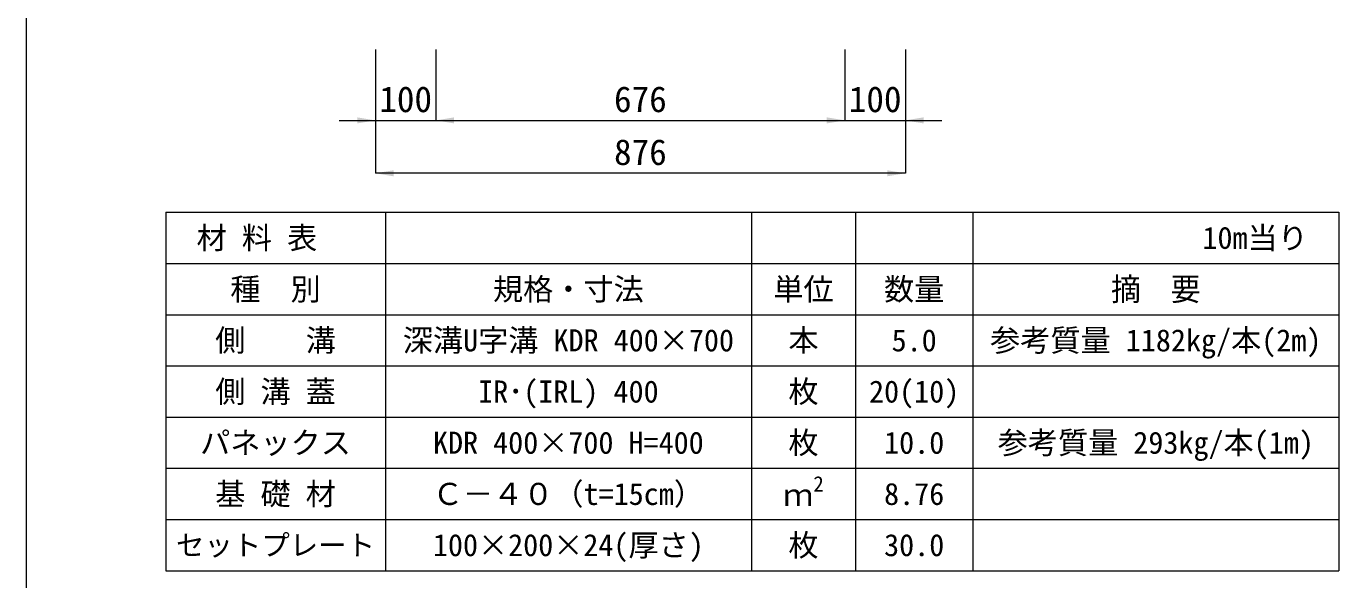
# Model space of a CAD drawing. Units: millimetres at full size. Extents: x 172874 to 217143, y 854931 to 903297.
# Drawn here: x 200343 to 202512, y 866646 to 867562 of the extents above; entities that cross this region are included whole.
import ezdxf
from ezdxf.enums import TextEntityAlignment as Align

# ---------------------------------------------------------------- set-up
doc = ezdxf.new("R2010")
doc.units = ezdxf.units.MM
doc.header["$LTSCALE"] = 20
for name, color, linetype, lineweight in [('Defpoints_3', 8, 'Continuous', 0), ('図枠', 5, 'Continuous', 13), ('寸法・材料表', 7, 'Continuous', 13), ('寸法線', 7, 'Continuous', 13)]:
    doc.layers.add(name, color=color, linetype=linetype, lineweight=lineweight)
doc.styles.add('ＭＳ ゴシック', font='')
doc.styles.add('ＭＳ Ｐゴシック', font='')
doc.styles.get('ＭＳ ゴシック').set_extended_font_data('MS Gothic')
doc.styles.get('ＭＳ Ｐゴシック').set_extended_font_data('MS PGothic')

# ---------------------------------------------------------------- blocks, each defined once
blk = doc.blocks.new('filled_arrow')
at = {"color": 0, "linetype": 'Continuous', "lineweight": -2}
blk.add_solid([(7.5, 1.25), (0, 0), (7.5, -1.25)], dxfattribs=at)

msp = doc.modelspace()

# ---------------------------------------------------------------- linework, layer by layer
at = {"layer": 'Defpoints_3'}
for p, q in [((200573.45, 867254.4), (202512.35, 867254.4)), ((200573.45, 867254.4), (200573.45, 867169.22)), ((200936.45, 867254.4), (200936.45, 867169.22)), ((201541.45, 867254.4), (201541.45, 867169.22)), ((201713.75, 867254.4), (201713.75, 867169.22)), ((201907.35, 867254.4), (201907.35, 867169.22)), ((202512.35, 867254.4), (202512.35, 867169.22))]:
    msp.add_line(p, q, dxfattribs=at)
at = {"layer": '図枠'}
msp.add_line((200342.9, 874031.02), (200342.9, 855531.02), dxfattribs=at)
at = {"layer": '寸法・材料表'}
for p, q in [((200573.45, 867169.22), (202512.35, 867169.22)), ((200573.45, 867169.22), (200573.45, 866661.02)), ((200936.45, 867169.22), (200936.45, 866661.02)), ((201541.45, 867169.22), (201541.45, 866661.02)), ((201713.75, 867169.22), (201713.75, 866661.02)), ((201907.35, 867169.22), (201907.35, 866661.02)), ((202512.35, 867169.22), (202512.35, 866661.02)), ((200573.45, 867084.52), (202512.35, 867084.52)), ((200573.45, 866999.82), (202512.35, 866999.82)), ((200573.45, 866915.12), (202512.35, 866915.12)), ((200573.45, 866830.42), (202512.35, 866830.42)), ((200573.45, 866745.72), (202512.35, 866745.72)), ((200573.45, 866661.02), (202512.35, 866661.02))]:
    msp.add_line(p, q, dxfattribs=at)
at = {"layer": '寸法線'}
for p, q in [((200920.04, 867523.52), (200920.04, 867406.08)), ((200920.04, 867523.52), (200920.04, 867318.58)), ((201020.04, 867523.52), (201020.04, 867406.08)), ((201020.04, 867523.52), (201020.04, 867406.08)), ((201696.06, 867523.52), (201696.06, 867406.08)), ((201696.06, 867523.52), (201696.06, 867406.08)), ((201796.06, 867523.52), (201796.06, 867406.08)), ((201796.06, 867523.52), (201796.06, 867318.58)), ((200860.04, 867406.08), (201080.04, 867406.08)), ((201020.04, 867406.08), (201696.06, 867406.08)), ((201636.06, 867406.08), (201856.06, 867406.08)), ((201796.06, 867318.58), (200920.04, 867318.58))]:
    msp.add_line(p, q, dxfattribs=at)

# ---------------------------------------------------------------- block references
at = {"layer": '寸法線', "xscale": 4, "yscale": 4, "rotation": 180}
for p in [(200920.04, 867406.08), (201696.06, 867406.08), (201696.06, 867406.08), (201796.06, 867318.58)]:
    msp.add_blockref('filled_arrow', p, dxfattribs=at)
at = {"layer": '寸法線', "xscale": 4, "yscale": 4}
for p in [(201020.04, 867406.08), (201020.04, 867406.08), (201796.06, 867406.08), (200920.04, 867318.58)]:
    msp.add_blockref('filled_arrow', p, dxfattribs=at)

# ---------------------------------------------------------------- texts
at = {"layer": '寸法・材料表', "style": 'ＭＳ ゴシック'}
msp.add_text('\u3000材 料 表', height=36.55, dxfattribs=at).set_placement((200574.61, 867211.81), align=Align.MIDDLE_LEFT)
msp.add_text('10m当り\u3000', height=36.55, dxfattribs=at).set_placement((202511.19, 867211.81), align=Align.MIDDLE_RIGHT)
at = {"layer": '寸法・材料表', "style": 'ＭＳ Ｐゴシック', "width": 0.95}
msp.add_text('摘\u3000要', height=38.1, dxfattribs=at).set_placement((202209.85, 867126.87), align=Align.MIDDLE_CENTER)
at = {"layer": '寸法・材料表', "style": 'ＭＳ ゴシック'}
for s, height, p in [('種\u3000別', 36.55, (200754.95, 867126.87)), ('規格・寸法', 36.55, (201238.95, 867126.87)), ('単位', 36.55, (201627.6, 867126.87)), ('数量', 36.55, (201810.55, 867126.87)), ('側\u3000\u3000溝', 36.55, (200754.95, 867042.17)), ('深溝U字溝 KDR 400×700', 36.55, (201238.95, 867042.17)), ('本', 36.55, (201627.6, 867042.17)), ('参考質量 1182kg/本(2m)', 36.55, (202209.85, 867042.17)), ('5.0', 36.55, (201810.55, 867042.17)), ('側 溝 蓋', 36.55, (200754.95, 866957.47)), ('IR･(IRL) 400', 36.55, (201238.95, 866957.47)), ('枚', 36.55, (201627.6, 866957.47)), ('20(10)', 36.55, (201810.55, 866957.47)), ('パネックス', 36.55, (200754.95, 866872.77)), ('KDR 400×700 H=400', 36.55, (201238.95, 866872.77)), ('枚', 36.55, (201627.6, 866872.77)), ('10.0', 36.55, (201810.55, 866872.77)), ('参考質量 293kg/本(1m)', 36.55, (202209.85, 866872.77)), ('基 礎 材', 36.55, (200754.95, 866788.07)), ('Ｃ－４０（t=15cm）', 36.55, (201238.95, 866788.07)), ('8.76', 36.55, (201810.55, 866788.07)), ('セットプレート', 34.46, (200754.95, 866703.37)), ('100×200×24(厚さ)', 36.55, (201238.95, 866703.37)), ('枚', 36.55, (201627.6, 866703.37)), ('30.0', 36.55, (201810.55, 866703.37))]:
    msp.add_text(s, height=height, dxfattribs=at).set_placement(p, align=Align.MIDDLE_CENTER)
for s, height, p in [('2', 25.59, (201643.8, 866784.1)), ('ｍ', 36.55, (201593.95, 866757.15))]:
    msp.add_text(s, height=height, dxfattribs=at).set_placement(p, align=Align.BOTTOM_LEFT)
at = {"layer": '寸法線', "style": 'ＭＳ ゴシック'}
for s, p in [('100', (200970.04, 867441.08)), ('676', (201358.05, 867441.08)), ('100', (201746.06, 867441.08)), ('876', (201358.05, 867353.58))]:
    msp.add_text(s, height=42.72, dxfattribs=at).set_placement(p, align=Align.MIDDLE_CENTER)

doc.saveas('drawing.dxf')
